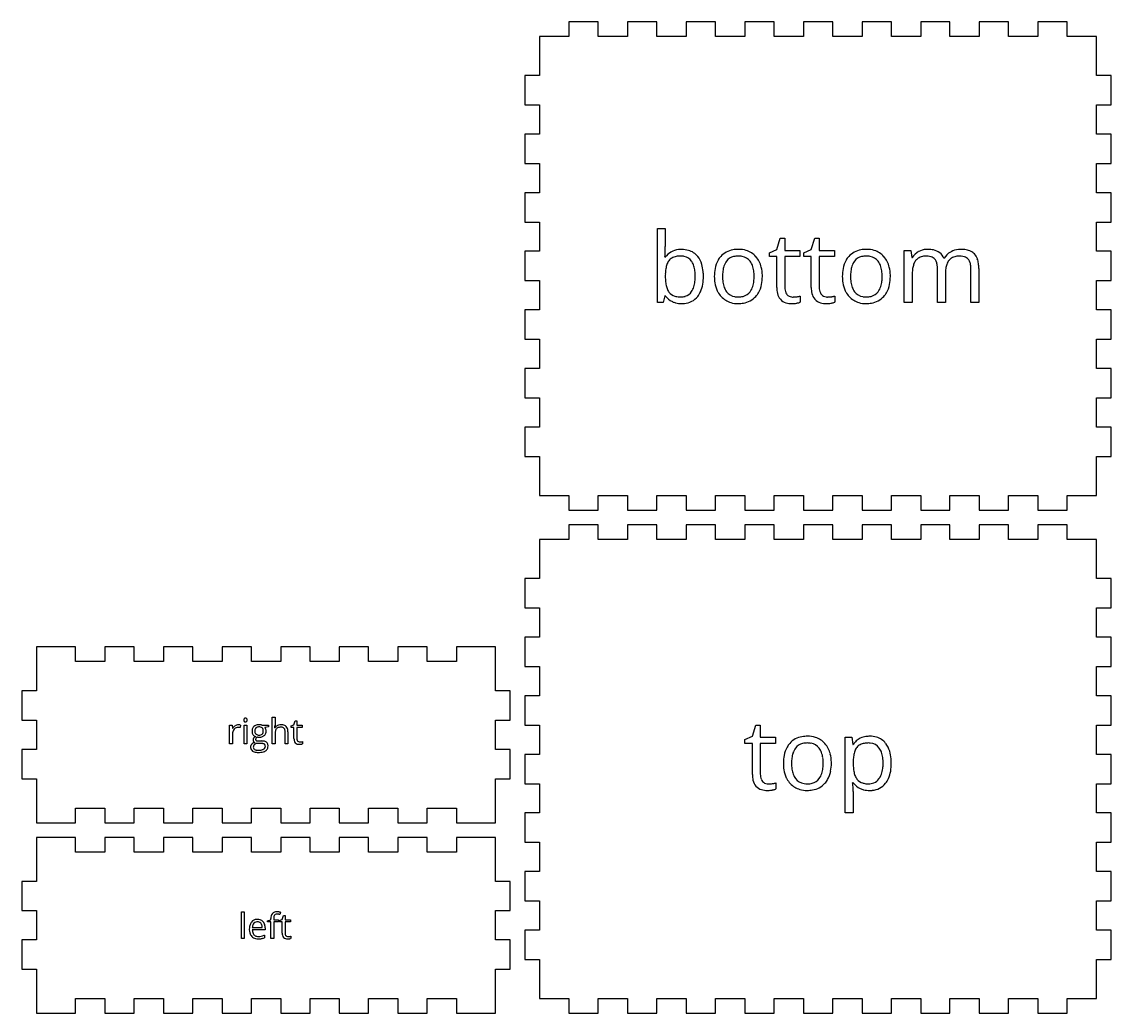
# Model space of a CAD drawing. Header units: millimetres. Extents: x 0 to 346, y 3 to 206.
# Drawn here: x 123 to 346, y 3 to 206 of the extents above; entities that cross this region are included whole.
import ezdxf

# ---------------------------------------------------------------- set-up
doc = ezdxf.new("R2010")
doc.units = ezdxf.units.MM

msp = doc.modelspace()

# ---------------------------------------------------------------- linework, layer by layer
at = {"layer": 'bottom_labelLayer'}
for p, q in [((253.1, 148.5), (253.1, 163.7)), ((253.1, 163.7), (254.72, 163.7)), ((254.72, 163.7), (254.72, 160)), ((277.55, 159.4), (278.24, 161.68)), ((278.24, 161.68), (279.17, 161.68)), ((279.17, 161.68), (279.17, 159.2)), ((284.61, 159.4), (285.3, 161.68)), ((285.3, 161.68), (286.23, 161.68)), ((286.23, 161.68), (286.23, 159.2)), ((276.02, 158.72), (277.55, 159.4)), ((276.02, 157.94), (276.02, 158.72)), ((279.17, 159.2), (282.28, 159.2)), ((282.28, 159.2), (282.28, 157.94)), ((283.08, 158.72), (284.61, 159.4)), ((283.08, 157.94), (283.08, 158.72)), ((286.23, 159.2), (289.34, 159.2)), ((289.34, 159.2), (289.34, 157.94)), ((303.64, 148.5), (303.64, 159.2)), ((303.64, 159.2), (304.96, 159.2)), ((304.96, 159.2), (305.22, 157.74)), ((254.64, 157.78), (254.72, 157.78)), ((277.55, 157.94), (276.02, 157.94)), ((277.55, 151.58), (277.55, 157.94)), ((282.28, 157.94), (279.17, 157.94)), ((279.17, 157.94), (279.17, 151.64)), ((284.61, 157.94), (283.08, 157.94)), ((284.61, 151.58), (284.61, 157.94)), ((289.34, 157.94), (286.23, 157.94)), ((286.23, 157.94), (286.23, 151.64)), ((305.22, 157.74), (305.3, 157.74)), ((311.74, 157.58), (311.82, 157.58)), ((305.26, 154.12), (305.26, 148.5)), ((310.45, 148.5), (310.45, 155.46)), ((312.07, 154.48), (312.07, 148.5)), ((317.28, 148.5), (317.28, 155.46)), ((318.9, 155.48), (318.9, 148.5)), ((254.6, 149.88), (254.26, 148.5)), ((254.72, 149.88), (254.6, 149.88)), ((282.36, 149.84), (282.36, 148.6)), ((289.42, 149.84), (289.42, 148.6)), ((254.26, 148.5), (253.1, 148.5)), ((305.26, 148.5), (303.64, 148.5)), ((312.07, 148.5), (310.45, 148.5)), ((318.9, 148.5), (317.28, 148.5))]:
    msp.add_line(p, q, dxfattribs=at)
for centre, radius, start, end in [((230.33, 159.66), 24.39, 355.7239, 358.1259), ((220.92, 159.98), 33.8, 358.1123, 0.0484), ((257.74, 155.67), 3.69, 95.1835, 145.1109), ((258.07, 153.84), 5.54, 89.8744, 96.8145), ((258.13, 154.42), 4.95, 74.2393, 90.5624), ((258.46, 155.63), 3.71, 38.5631, 74.067), ((269.25, 155.07), 4.29, 99.1759, 137.9833), ((269.67, 153.1), 6.3, 89.7326, 100.076), ((269.76, 153.95), 5.45, 73.5223, 90.5692), ((270.07, 155.11), 4.24, 41.1446, 73.2134), ((295.46, 155.07), 4.29, 99.1759, 137.9833), ((295.87, 153.1), 6.3, 89.7326, 100.076), ((295.96, 153.95), 5.45, 73.5223, 90.5692), ((296.28, 155.11), 4.24, 41.1446, 73.2134), ((308.04, 156.12), 3.19, 117.121, 149.5424), ((308.37, 155.55), 3.85, 93.8343, 117.5072), ((308.46, 154.75), 4.65, 89.9662, 94.2831), ((308.51, 154.09), 5.31, 77.5572, 90.5513), ((309, 156.21), 3.13, 52.7027, 78.0054), ((309.18, 156.54), 2.77, 22.2098, 51.4971), ((314.76, 155.9), 3.38, 119.4042, 150.1829), ((315.13, 155.33), 4.07, 118.2585, 120.063), ((315.13, 155.29), 4.1, 95.8635, 117.9693), ((315.27, 154.28), 5.12, 89.9197, 96.2618), ((315.31, 153.76), 5.64, 79.9361, 90.3804), ((315.69, 155.8), 3.57, 62.9723, 80.1665), ((316.08, 156.6), 2.67, 44.229, 62.6229), ((315.97, 156.55), 2.79, 19.5612, 43.3161), ((234.49, 159.37), 20.22, 355.4715, 355.653), ((259.84, 154.64), 5.07, 160.8926, 171.2334), ((257.68, 155.41), 2.78, 143.3382, 161.256), ((257.16, 155.75), 2.16, 120.1403, 142.4249), ((257.47, 155.17), 2.82, 100.4469, 119.6701), ((257.81, 153.47), 4.56, 89.5731, 100.7324), ((257.87, 154.27), 3.75, 78.6781, 90.375), ((258.19, 155.62), 2.36, 35.5408, 79.8011), ((257.92, 155.43), 2.69, 32.7035, 35.5241), ((257.2, 155.02), 3.52, 15.7779, 32.0151), ((257.61, 154.97), 4.78, 16.4709, 38.4075), ((255.18, 154.21), 7.32, 5.1338, 16.7973), ((270.32, 154.48), 5.5, 150.7112, 169.4695), ((269.41, 154.95), 4.48, 138.176, 150.2287), ((269.92, 154.96), 3.35, 142.9026, 162.375), ((269.29, 155.4), 2.58, 103.4685, 142.3119), ((269.62, 154.16), 3.86, 89.4806, 103.8805), ((269.67, 153.93), 4.09, 79.3454, 90.3175), ((269.99, 155.32), 2.67, 37.9578, 80.4006), ((269.44, 154.93), 3.34, 20.0257, 37.4351), ((269.46, 154.59), 5.05, 13.5014, 41.0703), ((296.52, 154.48), 5.5, 150.7112, 169.4695), ((295.61, 154.95), 4.48, 138.176, 150.2287), ((296.12, 154.96), 3.35, 142.9026, 162.375), ((295.49, 155.4), 2.58, 103.4685, 142.3119), ((295.82, 154.16), 3.86, 89.4806, 103.8805), ((295.88, 153.93), 4.09, 79.3454, 90.3175), ((296.19, 155.32), 2.67, 37.9578, 80.4006), ((295.64, 154.93), 3.34, 20.0257, 37.4351), ((295.67, 154.59), 5.05, 13.5014, 41.0703), ((310.12, 154.77), 4.82, 161.0235, 171.4469), ((308.14, 155.48), 2.72, 143.077, 161.3914), ((307.65, 155.81), 2.12, 123.702, 142.3022), ((307.86, 155.44), 2.55, 101.1546, 123.0656), ((308.17, 154), 4.03, 89.5573, 101.4832), ((308.2, 154.23), 3.8, 85.5238, 90.0794), ((308.31, 155.33), 2.69, 72.3601, 85.9562), ((308.62, 156.27), 1.7, 41.0611, 72.8993), ((308.41, 156.12), 1.96, 20.7071, 40.0217), ((307.43, 155.75), 3, 7.9865, 20.795), ((305.67, 155.49), 4.78, 359.6948, 8.1472), ((316.5, 154.89), 4.4, 160.8732, 172.5272), ((314.88, 155.47), 2.68, 140.9765, 161.1699), ((314.45, 155.78), 2.15, 122.3597, 140.2884), ((314.69, 155.35), 2.63, 101.0032, 121.7841), ((315, 153.85), 4.17, 89.5621, 101.2962), ((315.04, 154.26), 3.76, 85.8144, 90.0685), ((315.14, 155.33), 2.69, 72.6395, 86.2568), ((315.45, 156.26), 1.71, 41.0408, 73.1793), ((315.23, 156.12), 1.96, 20.7071, 40.0217), ((314.26, 155.75), 3, 7.9865, 20.795), ((312.5, 155.49), 4.78, 359.6948, 8.1472), ((314.27, 155.91), 4.6, 7.5042, 19.9645), ((311.46, 155.52), 7.44, 359.7107, 7.6907), ((267.21, 153.87), 12.49, 177.6177, 180.0426), ((263.45, 154.06), 8.73, 171.0668, 177.8457), ((254.87, 154.33), 5.95, 6.1649, 16.0397), ((251.56, 153.85), 9.29, 353.4935, 0.2206), ((251.27, 153.92), 9.58, 359.7681, 6.3095), ((252.12, 153.88), 10.41, 359.8779, 5.4094), ((273.18, 153.92), 8.42, 169.2443, 180.3881), ((275.01, 153.9), 8.57, 173.0086, 180.2464), ((271.91, 154.29), 5.44, 162.0653, 173.1675), ((267.79, 154.33), 5.1, 7.744, 20.069), ((264.83, 153.9), 8.09, 359.7076, 7.8973), ((267.11, 153.97), 7.48, 1.1277, 13.88), ((265.08, 153.86), 9.51, 359.9919, 1.5419), ((299.38, 153.92), 8.42, 169.2443, 180.3881), ((301.21, 153.9), 8.57, 173.0086, 180.2464), ((298.11, 154.29), 5.44, 162.0653, 173.1675), ((293.99, 154.33), 5.1, 7.744, 20.069), ((291.03, 153.9), 8.09, 359.7076, 7.8973), ((293.31, 153.97), 7.48, 1.1277, 13.88), ((291.28, 153.86), 9.51, 359.9919, 1.5419), ((313.41, 154.26), 8.15, 171.3042, 178.3501), ((316.54, 154.12), 11.29, 178.0976, 180.0253), ((319.2, 154.52), 7.13, 172.3777, 180.1829), ((320.94, 154.48), 8.87, 179.8932, 180.0008), ((265.44, 153.82), 10.72, 179.7763, 185.7075), ((261.21, 153.38), 6.47, 185.5925, 194.2051), ((258.51, 152.68), 3.67, 193.943, 208.0218), ((257, 152.79), 3.72, 326.7105, 343.6662), ((254.83, 153.46), 5.99, 343.4171, 353.6369), ((256.33, 153.24), 6.14, 335.8306, 350.8255), ((253.02, 153.81), 9.5, 350.6563, 0.338), ((272.87, 153.83), 8.11, 179.7745, 189.0933), ((270.79, 153.48), 6, 188.9103, 205.3171), ((274.65, 153.82), 8.21, 179.706, 187.9161), ((271.64, 153.39), 5.17, 187.7639, 200.0977), ((269.31, 152.83), 3.48, 323.0089, 342.6391), ((267.32, 153.48), 5.58, 342.3616, 353.7537), ((264.37, 153.83), 8.54, 353.5363, 0.2014), ((269.04, 153.24), 5.5, 330.2507, 349.4116), ((266.22, 153.81), 8.37, 349.1762, 0.3863), ((282.44, 151.62), 3.26, 179.6417, 189.7506), ((289.5, 151.62), 3.26, 179.6417, 189.7506), ((299.07, 153.83), 8.11, 179.7745, 189.0933), ((296.99, 153.48), 6, 188.9103, 205.3171), ((300.85, 153.82), 8.21, 179.706, 187.9161), ((297.84, 153.39), 5.17, 187.7639, 200.0977), ((295.51, 152.83), 3.48, 323.0089, 342.6391), ((293.52, 153.48), 5.58, 342.3616, 353.7537), ((290.58, 153.83), 8.54, 353.5363, 0.2014), ((295.24, 153.24), 5.5, 330.2507, 349.4116), ((292.42, 153.81), 8.37, 349.1762, 0.3863), ((257.64, 151.97), 3.59, 215.585, 245.8362), ((257.41, 152.12), 2.44, 208.5536, 217.5605), ((257.32, 152.09), 2.35, 218.169, 253.8047), ((257.76, 153.43), 3.77, 253.1382, 266.8483), ((257.88, 154.87), 5.21, 266.3776, 270.0511), ((257.92, 152.89), 3.23, 269.3869, 285.8631), ((258.35, 152.16), 3.84, 274.064, 321.4081), ((258.16, 152.03), 2.33, 286.0163, 326.8497), ((257.79, 152.61), 4.56, 321.3161, 335.5436), ((270.17, 153.22), 5.33, 205.656, 208.4461), ((269.37, 152.73), 4.39, 207.7947, 238.6758), ((269.98, 152.78), 3.4, 200.0846, 216.9132), ((269.37, 152.35), 2.66, 217.301, 261.7099), ((269.65, 153.69), 4.03, 260.5033, 270.2477), ((269.71, 153.43), 3.77, 269.4482, 284.7256), ((270.01, 152.32), 2.62, 284.5662, 322.6334), ((270.06, 152.67), 4.32, 278.8959, 317.9979), ((269.91, 152.79), 4.52, 318.144, 329.7566), ((282.65, 151.52), 5.1, 179.3551, 192.8478), ((280.09, 150.83), 2.45, 190.3818, 253.8772), ((281.29, 151.42), 2.09, 189.548, 205.7873), ((280.81, 151.2), 1.57, 206.1294, 221.4084), ((280.76, 151.16), 1.51, 221.5949, 262.3505), ((280.89, 151.81), 2.17, 261.3266, 270.1913), ((280.9, 154.97), 5.32, 269.8803, 278.3028), ((280.95, 154.56), 4.91, 278.4159, 279.0077), ((280.36, 158.37), 8.77, 278.959, 280.5104), ((280.93, 155.31), 5.66, 280.4848, 282.6268), ((281.43, 153.1), 3.39, 282.5876, 285.5795), ((281.68, 152.17), 2.43, 285.7232, 286.2567), ((289.71, 151.52), 5.1, 179.3551, 192.8478), ((287.15, 150.83), 2.45, 190.3818, 253.8772), ((288.35, 151.42), 2.09, 189.548, 205.7873), ((287.87, 151.2), 1.57, 206.1294, 221.4084), ((287.82, 151.16), 1.51, 221.5949, 262.3505), ((287.95, 151.81), 2.17, 261.3266, 270.1913), ((287.96, 154.97), 5.32, 269.8803, 278.3028), ((288.01, 154.56), 4.91, 278.4159, 279.0077), ((287.42, 158.37), 8.77, 278.959, 280.5104), ((287.99, 155.31), 5.66, 280.4848, 282.6268), ((288.49, 153.1), 3.39, 282.5876, 285.5795), ((288.74, 152.17), 2.43, 285.7232, 286.2567), ((296.37, 153.22), 5.33, 205.656, 208.4461), ((295.57, 152.73), 4.39, 207.7947, 238.6758), ((296.18, 152.78), 3.4, 200.0846, 216.9132), ((295.57, 152.35), 2.66, 217.301, 261.7099), ((295.86, 153.69), 4.03, 260.5033, 270.2477), ((295.91, 153.43), 3.77, 269.4482, 284.7256), ((296.21, 152.32), 2.62, 284.5662, 322.6334), ((296.26, 152.67), 4.32, 278.8959, 317.9979), ((296.11, 152.79), 4.52, 318.144, 329.7566), ((257.91, 152.6), 4.28, 245.9802, 255.5456), ((258.05, 153.22), 4.92, 255.7755, 270.3185), ((258.09, 153.8), 5.5, 269.9226, 275.5482), ((269.42, 152.84), 4.51, 238.8115, 253.2428), ((269.59, 153.51), 5.21, 253.5437, 270.4182), ((269.66, 154.6), 6.29, 269.7503, 279.8033), ((280.59, 152.54), 4.23, 253.7848, 270.8853), ((280.66, 152.46), 4.16, 270.0034, 270.7606), ((280.63, 153.36), 5.05, 270.8932, 275.5484), ((280.45, 155.32), 7.03, 275.526, 279.294), ((280.61, 154.37), 6.06, 279.1862, 280.1143), ((280.88, 152.9), 4.56, 280.007, 283.3735), ((281.29, 151.2), 2.82, 283.307, 288.1198), ((281.68, 150.04), 1.59, 287.9888, 295.3048), ((287.65, 152.54), 4.23, 253.7848, 270.8853), ((287.72, 152.46), 4.16, 270.0034, 270.7606), ((287.69, 153.36), 5.05, 270.8932, 275.5484), ((287.51, 155.32), 7.03, 275.526, 279.294), ((287.67, 154.37), 6.06, 279.1862, 280.1143), ((287.95, 152.9), 4.56, 280.007, 283.3735), ((288.35, 151.2), 2.82, 283.307, 288.1198), ((288.74, 150.04), 1.59, 287.9888, 295.3048), ((295.62, 152.84), 4.51, 238.8115, 253.2428), ((295.8, 153.51), 5.21, 253.5437, 270.4182), ((295.86, 154.6), 6.29, 269.7503, 279.8033)]:
    msp.add_arc(centre, radius, start, end, dxfattribs=at)
at = {"layer": 'bottom_outsideCutPath'}
for p, q in [((241, 206), (235, 206)), ((235, 206), (235, 203)), ((241, 203), (241, 206)), ((253, 206), (247, 206)), ((247, 206), (247, 203)), ((253, 203), (253, 206)), ((265, 206), (259, 206)), ((259, 206), (259, 203)), ((265, 203), (265, 206)), ((277, 206), (271, 206)), ((271, 206), (271, 203)), ((277, 203), (277, 206)), ((289, 206), (283, 206)), ((283, 206), (283, 203)), ((289, 203), (289, 206)), ((301, 206), (295, 206)), ((295, 206), (295, 203)), ((301, 203), (301, 206)), ((313, 206), (307, 206)), ((307, 206), (307, 203)), ((313, 203), (313, 206)), ((325, 206), (319, 206)), ((319, 206), (319, 203)), ((325, 203), (325, 206)), ((337, 206), (331, 206)), ((331, 206), (331, 203)), ((337, 203), (337, 206)), ((229, 203), (229, 195)), ((235, 203), (229, 203)), ((229, 203), (229, 203)), ((247, 203), (241, 203)), ((259, 203), (253, 203)), ((271, 203), (265, 203)), ((283, 203), (277, 203)), ((295, 203), (289, 203)), ((307, 203), (301, 203)), ((319, 203), (313, 203)), ((331, 203), (325, 203)), ((343, 203), (337, 203)), ((343, 201), (343, 203)), ((343, 195), (343, 201)), ((229, 195), (226, 195)), ((226, 195), (226, 189)), ((346, 195), (343, 195)), ((346, 189), (346, 195)), ((226, 189), (229, 189)), ((229, 189), (229, 183)), ((343, 183), (343, 189)), ((343, 189), (346, 189)), ((229, 183), (226, 183)), ((226, 183), (226, 177)), ((346, 183), (343, 183)), ((346, 177), (346, 183)), ((226, 177), (229, 177)), ((229, 177), (229, 171)), ((343, 171), (343, 177)), ((343, 177), (346, 177)), ((229, 171), (226, 171)), ((226, 171), (226, 165)), ((346, 171), (343, 171)), ((346, 165), (346, 171)), ((226, 165), (229, 165)), ((229, 165), (229, 159)), ((343, 159), (343, 165)), ((343, 165), (346, 165)), ((229, 159), (226, 159)), ((226, 159), (226, 153)), ((346, 159), (343, 159)), ((346, 153), (346, 159)), ((226, 153), (229, 153)), ((229, 153), (229, 147)), ((343, 147), (343, 153)), ((343, 153), (346, 153)), ((229, 147), (226, 147)), ((226, 147), (226, 141)), ((346, 147), (343, 147)), ((346, 141), (346, 147)), ((226, 141), (229, 141)), ((229, 141), (229, 135)), ((343, 135), (343, 141)), ((343, 141), (346, 141)), ((229, 135), (226, 135)), ((226, 135), (226, 129)), ((346, 135), (343, 135)), ((346, 129), (346, 135)), ((226, 129), (229, 129)), ((229, 129), (229, 123)), ((343, 123), (343, 129)), ((343, 129), (346, 129)), ((229, 123), (226, 123)), ((226, 123), (226, 117)), ((346, 123), (343, 123)), ((346, 117), (346, 123)), ((226, 117), (229, 117)), ((229, 117), (229, 111)), ((343, 109), (343, 117)), ((343, 117), (346, 117)), ((229, 111), (229, 109)), ((229, 109), (235, 109)), ((235, 109), (235, 106)), ((241, 106), (241, 109)), ((241, 109), (247, 109)), ((247, 109), (247, 106)), ((253, 106), (253, 109)), ((253, 109), (259, 109)), ((259, 109), (259, 106)), ((265, 106), (265, 109)), ((265, 109), (271, 109)), ((271, 109), (271, 106)), ((277, 106), (277, 109)), ((277, 109), (283, 109)), ((283, 109), (283, 106)), ((289, 106), (289, 109)), ((289, 109), (295, 109)), ((295, 109), (295, 106)), ((301, 106), (301, 109)), ((301, 109), (307, 109)), ((307, 109), (307, 106)), ((313, 106), (313, 109)), ((313, 109), (319, 109)), ((319, 109), (319, 106)), ((325, 106), (325, 109)), ((325, 109), (331, 109)), ((331, 109), (331, 106)), ((337, 106), (337, 109)), ((337, 109), (343, 109)), ((343, 109), (343, 109)), ((235, 106), (241, 106)), ((247, 106), (253, 106)), ((259, 106), (265, 106)), ((271, 106), (277, 106)), ((283, 106), (289, 106)), ((295, 106), (301, 106)), ((307, 106), (313, 106)), ((319, 106), (325, 106)), ((331, 106), (337, 106))]:
    msp.add_line(p, q, dxfattribs=at)
at = {"layer": 'left_labelLayer'}
for p, q in [((167.96, 18.28), (167.96, 23.75)), ((167.96, 23.75), (168.55, 23.75)), ((168.55, 23.75), (168.55, 18.28)), ((174, 22.15), (174, 22.37)), ((174.58, 22.38), (174.58, 22.13)), ((175.95, 23.67), (175.8, 23.2)), ((176.31, 22.2), (176.55, 23.03)), ((176.55, 23.03), (176.89, 23.03)), ((176.89, 23.03), (176.89, 22.13)), ((172.83, 20.1), (170.18, 20.1)), ((170.19, 20.58), (172.2, 20.58)), ((172.83, 20.47), (172.83, 20.1)), ((173.31, 21.94), (174, 22.15)), ((173.31, 21.68), (173.31, 21.94)), ((174, 21.68), (173.31, 21.68)), ((174, 18.28), (174, 21.68)), ((174.58, 22.13), (175.56, 22.13)), ((175.56, 21.68), (174.58, 21.68)), ((174.58, 21.68), (174.58, 18.28)), ((175.56, 22.13), (175.56, 21.68)), ((175.75, 21.96), (176.31, 22.2)), ((175.75, 21.68), (175.75, 21.96)), ((176.31, 21.68), (175.75, 21.68)), ((176.31, 19.39), (176.31, 21.68)), ((176.89, 22.13), (178.01, 22.13)), ((178.01, 21.68), (176.89, 21.68)), ((176.89, 21.68), (176.89, 19.41)), ((178.01, 22.13), (178.01, 21.68)), ((168.55, 18.28), (167.96, 18.28)), ((172.66, 18.98), (172.66, 18.46)), ((174.58, 18.28), (174, 18.28)), ((178.04, 18.76), (178.04, 18.32))]:
    msp.add_line(p, q, dxfattribs=at)
for centre, radius, start, end in [((176.36, 22.4), 2.37, 167.5776, 180.6587), ((175.25, 22.66), 1.22, 141.7434, 168.2322), ((175.07, 22.75), 1.02, 98.2552, 139.6203), ((176.58, 22.42), 2, 171.6528, 178.4384), ((177.34, 22.38), 2.76, 178.1972, 180.0233), ((175.78, 22.54), 1.19, 161.8438, 171.7846), ((175.29, 22.7), 0.675, 145.0689, 162.1801), ((175.15, 22.79), 0.505, 102.7677, 144.338), ((175.23, 22.02), 1.77, 89.6697, 99.9314), ((175.22, 22.52), 0.787, 89.4859, 103.4197), ((175.22, 22.05), 1.26, 83.0762, 89.7927), ((175.23, 21.91), 1.88, 81.5641, 89.7018), ((175.15, 21.44), 1.88, 76.5184, 83.0217), ((175.1, 20.99), 2.81, 75.974, 81.6564), ((174.93, 20.5), 2.83, 71.9613, 76.5919), ((174.87, 20.05), 3.78, 73.2963, 76.0947), ((172.63, 20.2), 3.06, 168.9539, 180.3843), ((172.9, 20.18), 3.33, 179.9887, 181.7991), ((172.15, 20.13), 2.58, 181.3574, 194.492), ((171.63, 20.4), 2.04, 149.4071, 169.1854), ((171.36, 20.55), 1.73, 140.1055, 148.9068), ((171.18, 20.71), 1.5, 92.4763, 140.5386), ((172.52, 20.15), 2.34, 181.1447, 190.8007), ((172.38, 20.38), 2.2, 172.1544, 174.7617), ((171.88, 20.46), 1.7, 160.3353, 172.5315), ((171.37, 20.64), 1.15, 138.0995, 160.5866), ((171.17, 20.82), 0.889, 106.4657, 137.9177), ((171.24, 20.57), 1.15, 89.4422, 106.209), ((171.26, 20.14), 2.06, 89.9637, 93.9177), ((171.26, 20.52), 1.2, 79.6469, 90.291), ((171.28, 20.43), 1.78, 74.2126, 90.545), ((171.35, 20.91), 0.8, 40.0823, 80.6243), ((171.39, 20.84), 1.35, 41.2065, 74.0233), ((171.26, 20.85), 0.903, 23.4822, 39.7072), ((170.93, 20.7), 1.27, 8.7343, 23.2771), ((170.22, 20.59), 1.99, 359.6746, 8.9224), ((171.18, 20.65), 1.63, 11.5994, 41.1496), ((170.45, 20.49), 2.38, 359.6148, 12.0336), ((171.32, 19.9), 1.72, 194.0877, 223.0538), ((171.23, 19.84), 1.61, 223.5466, 256.1957), ((171.69, 19.99), 1.5, 190.6006, 206.0275), ((171.33, 19.81), 1.1, 206.2951, 222.5558), ((171.29, 19.8), 1.06, 223.0645, 258.1401), ((171.39, 20.48), 2.27, 256.0088, 270.4848), ((171.42, 20.33), 1.61, 257.5311, 270.432), ((171.42, 22.97), 4.75, 269.967, 271.9931), ((171.42, 21.8), 3.08, 270.1984, 292.209), ((171.46, 21.82), 3.61, 271.9119, 275.9727), ((171.58, 20.67), 2.45, 275.9055, 281.6603), ((171.52, 20.89), 2.68, 281.9936, 287.8851), ((171.27, 21.67), 3.5, 287.9023, 293.4862), ((171.28, 22.23), 3.53, 291.8255, 293.1615), ((178.14, 19.37), 1.83, 179.3551, 192.8477), ((177.22, 19.12), 0.882, 190.3818, 253.8773), ((178.07, 19.41), 1.18, 179.6416, 189.7506), ((177.65, 19.33), 0.754, 189.5479, 205.7874), ((177.48, 19.25), 0.566, 206.1295, 221.4084), ((177.4, 19.73), 1.52, 253.7848, 270.8853), ((177.46, 19.24), 0.542, 221.5949, 262.3505), ((177.51, 19.47), 0.78, 261.3267, 270.1913), ((177.42, 19.71), 1.5, 270.0037, 270.7601), ((177.42, 20.03), 1.82, 270.8934, 275.5483), ((177.51, 20.61), 1.92, 269.8803, 278.3028), ((177.35, 20.74), 2.53, 275.526, 279.2939), ((177.41, 20.39), 2.18, 279.1861, 280.1145), ((177.53, 20.45), 1.76, 278.4146, 279.0093), ((177.51, 19.86), 1.64, 280.0071, 283.3736), ((177.32, 21.83), 3.16, 278.959, 280.5103), ((177.52, 20.73), 2.04, 280.4849, 282.6268), ((177.65, 19.25), 1.02, 283.307, 288.1197), ((177.7, 19.94), 1.22, 282.5876, 285.5796), ((177.79, 18.83), 0.574, 287.989, 295.3048), ((177.79, 19.6), 0.876, 285.7238, 286.2563)]:
    msp.add_arc(centre, radius, start, end, dxfattribs=at)
at = {"layer": 'left_outsideCutPath'}
for p, q in [((126, 39), (126, 30)), ((128, 39), (126, 39)), ((134, 39), (128, 39)), ((134, 36), (134, 39)), ((146, 39), (140, 39)), ((140, 39), (140, 36)), ((146, 36), (146, 39)), ((158, 39), (152, 39)), ((152, 39), (152, 36)), ((158, 36), (158, 39)), ((170, 39), (164, 39)), ((164, 39), (164, 36)), ((170, 36), (170, 39)), ((182, 39), (176, 39)), ((176, 39), (176, 36)), ((182, 36), (182, 39)), ((194, 39), (188, 39)), ((188, 39), (188, 36)), ((194, 36), (194, 39)), ((206, 39), (200, 39)), ((200, 39), (200, 36)), ((206, 36), (206, 39)), ((220, 39), (212, 39)), ((212, 39), (212, 36)), ((220, 36), (220, 39)), ((140, 36), (134, 36)), ((152, 36), (146, 36)), ((164, 36), (158, 36)), ((176, 36), (170, 36)), ((188, 36), (182, 36)), ((200, 36), (194, 36)), ((212, 36), (206, 36)), ((220, 30), (220, 36)), ((126, 30), (123, 30)), ((123, 30), (123, 24)), ((223, 30), (220, 30)), ((223, 24), (223, 30)), ((123, 24), (126, 24)), ((126, 24), (126, 18)), ((220, 18), (220, 24)), ((220, 24), (223, 24)), ((126, 18), (123, 18)), ((123, 18), (123, 12)), ((223, 18), (220, 18)), ((223, 12), (223, 18)), ((123, 12), (126, 12)), ((126, 12), (126, 6)), ((220, 3), (220, 12)), ((220, 12), (223, 12)), ((126, 6), (126, 3)), ((134, 3), (134, 6)), ((134, 6), (140, 6)), ((140, 6), (140, 3)), ((146, 3), (146, 6)), ((146, 6), (152, 6)), ((152, 6), (152, 3)), ((158, 3), (158, 6)), ((158, 6), (164, 6)), ((164, 6), (164, 3)), ((170, 3), (170, 6)), ((170, 6), (176, 6)), ((176, 6), (176, 3)), ((182, 3), (182, 6)), ((182, 6), (188, 6)), ((188, 6), (188, 3)), ((194, 3), (194, 6)), ((194, 6), (200, 6)), ((200, 6), (200, 3)), ((206, 3), (206, 6)), ((206, 6), (212, 6)), ((212, 6), (212, 3)), ((126, 3), (134, 3)), ((140, 3), (146, 3)), ((152, 3), (158, 3)), ((164, 3), (170, 3)), ((176, 3), (182, 3)), ((188, 3), (194, 3)), ((200, 3), (206, 3)), ((212, 3), (218, 3)), ((218, 3), (220, 3))]:
    msp.add_line(p, q, dxfattribs=at)
at = {"layer": 'right_labelLayer'}
for p, q in [((174.26, 58.13), (174.26, 63.6)), ((174.26, 63.6), (174.84, 63.6)), ((174.84, 63.6), (174.84, 61.94)), ((178.72, 62.05), (178.96, 62.88)), ((178.96, 62.88), (179.3, 62.88)), ((179.3, 62.88), (179.3, 61.98)), ((165.55, 58.13), (165.55, 61.98)), ((165.55, 61.98), (166.03, 61.98)), ((166.03, 61.98), (166.1, 61.27)), ((166.1, 61.27), (166.13, 61.27)), ((167.77, 62.01), (167.69, 61.47)), ((168.49, 58.13), (168.49, 61.98)), ((168.49, 61.98), (169.07, 61.98)), ((169.07, 61.98), (169.07, 58.13)), ((172.13, 61.98), (173.47, 61.98)), ((173.47, 61.61), (172.75, 61.53)), ((173.47, 61.98), (173.47, 61.61)), ((174.81, 61.45), (174.85, 61.45)), ((176.89, 58.13), (176.89, 60.62)), ((177.48, 60.64), (177.48, 58.13)), ((178.17, 61.81), (178.72, 62.05)), ((178.17, 61.53), (178.17, 61.81)), ((178.72, 61.53), (178.17, 61.53)), ((178.72, 59.24), (178.72, 61.53)), ((179.3, 61.98), (180.42, 61.98)), ((180.42, 61.53), (179.3, 61.53)), ((179.3, 61.53), (179.3, 59.26)), ((180.42, 61.98), (180.42, 61.53)), ((166.14, 58.13), (165.55, 58.13)), ((166.14, 60.2), (166.14, 58.13)), ((169.07, 58.13), (168.49, 58.13)), ((171.93, 58.22), (171.23, 58.22)), ((171.44, 58.74), (172.12, 58.74)), ((174.84, 58.13), (174.26, 58.13)), ((174.84, 60.14), (174.84, 58.13)), ((177.48, 58.13), (176.89, 58.13)), ((180.45, 58.61), (180.45, 58.16))]:
    msp.add_line(p, q, dxfattribs=at)
for centre, radius, start, end in [((169.09, 63.03), 0.647, 170.8453, 180.3546), ((169.13, 63.03), 0.689, 179.8804, 185.3687), ((168.85, 63.07), 0.401, 155.968, 171.0516), ((168.92, 63), 0.475, 184.9926, 198.204), ((168.75, 62.95), 0.301, 197.7934, 224.8941), ((168.73, 63.12), 0.273, 133.788, 155.9171), ((168.77, 63.08), 0.337, 92.6446, 133.471), ((168.77, 62.97), 0.327, 225.1302, 249.9), ((168.78, 63.01), 0.371, 250.4999, 270.5979), ((168.79, 62.97), 0.445, 89.9689, 93.7647), ((168.79, 63.07), 0.344, 46.3708, 90.888), ((168.79, 62.98), 0.34, 269.1789, 314.2808), ((168.83, 63.11), 0.295, 17.7253, 46.4472), ((168.83, 62.94), 0.285, 313.6154, 332.2678), ((168.75, 62.98), 0.38, 332.6321, 350.0707), ((168.67, 63.05), 0.463, 4.9428, 18.1902), ((168.53, 63.02), 0.604, 349.8345, 0.3891), ((168.46, 63.03), 0.668, 359.8846, 5.3181), ((167.85, 60.3), 1.97, 139.4139, 150.6033), ((167.91, 60.2), 1.77, 173.6908, 180.0883), ((167.47, 60.27), 1.33, 138.9576, 174.5422), ((167.49, 60.6), 1.51, 124.2321, 139.4161), ((167.51, 60.23), 1.38, 135.6209, 138.8377), ((167.26, 60.51), 1.01, 89.6335, 137.0881), ((167.3, 60.89), 1.16, 89.6797, 124.4405), ((167.27, 60.15), 1.37, 87.3434, 89.9662), ((167.32, 59.37), 2.68, 84.9924, 90.1281), ((167.24, 59.73), 1.79, 81.5884, 87.1916), ((167.13, 58.96), 2.57, 77.4453, 81.636), ((167.38, 60.09), 1.96, 78.4892, 85.0266), ((171.82, 60.75), 1.69, 166.8196, 180.484), ((171.61, 60.73), 1.47, 179.9761, 183.6207), ((171.34, 60.7), 1.21, 183.0161, 212.3123), ((171.26, 60.89), 1.11, 132.3288, 167.3341), ((171.33, 60.78), 1.24, 106.2189, 131.5378), ((171.8, 60.79), 1.09, 162.5912, 175.7343), ((172.24, 60.75), 1.54, 175.3393, 180.0865), ((171.85, 60.74), 1.14, 179.5618, 191.6528), ((171.45, 60.65), 0.734, 191.3555, 213.366), ((171.43, 60.92), 0.7, 135.584, 163.0016), ((171.36, 60.6), 0.624, 213.9573, 227.7971), ((171.41, 60.93), 0.672, 122.521, 134.9967), ((171.52, 60.17), 1.88, 93.6329, 106.5409), ((171.47, 60.82), 0.798, 101.062, 121.9739), ((171.56, 60.4), 1.22, 89.5859, 101.3334), ((171.59, 59.48), 2.58, 89.9381, 94.0267), ((171.58, 60.36), 1.27, 76.1095, 90.7029), ((171.6, 59.82), 2.24, 82.5852, 90.185), ((171.66, 60.35), 1.7, 74.009, 82.5694), ((171.74, 60.94), 0.663, 13.9536, 77.6674), ((171.76, 60.6), 0.644, 282.7797, 346.4828), ((171.17, 60.78), 1.25, 359.1806, 15.0431), ((171.25, 60.74), 1.18, 345.4362, 0.7466), ((171.91, 60.68), 1.08, 310.6098, 342.0924), ((172.01, 60.94), 0.948, 29.4583, 38.3576), ((171.62, 60.72), 1.39, 23.1845, 29.5423), ((171.25, 60.56), 1.8, 21.2505, 23.3491), ((171.88, 60.81), 1.12, 6.8505, 20.9872), ((171.67, 60.75), 1.34, 342.565, 0.5957), ((171.56, 60.76), 1.44, 359.8711, 7.0432), ((172.55, 61.77), 2.28, 351.9713, 354.9618), ((171.37, 61.87), 3.46, 354.9828, 357.8944), ((169.59, 61.94), 5.25, 357.8674, 0.0684), ((177.63, 60.19), 2.79, 171.3202, 178.3407), ((178.61, 60.15), 3.77, 178.108, 180.0231), ((175.84, 60.83), 1.17, 119.8316, 147.9726), ((176.54, 60.36), 1.69, 160.1567, 171.5313), ((175.87, 60.61), 0.971, 140.6209, 160.5048), ((175.74, 60.7), 0.817, 118.4551, 139.6706), ((175.98, 60.61), 1.42, 116.6659, 120.4182), ((176, 60.54), 1.5, 96.6652, 116.3783), ((175.87, 60.45), 1.1, 100.1068, 118.0847), ((176, 59.79), 1.77, 89.592, 100.3595), ((176.06, 60.15), 1.89, 89.8928, 96.9959), ((176.01, 60.01), 1.55, 84.0199, 90.151), ((176.08, 59.68), 2.37, 80.6863, 90.3537), ((176.07, 60.51), 1.05, 71.0829, 84.3691), ((176.2, 60.87), 0.658, 43.3791, 71.5386), ((176.23, 60.55), 1.49, 65.6023, 80.8844), ((176.17, 60.86), 0.694, 22.7024, 42.342), ((175.86, 60.73), 1.03, 8.4932, 22.658), ((176.4, 60.94), 1.05, 46.7401, 65.413), ((175.24, 60.63), 1.65, 359.6714, 8.6877), ((176.41, 60.98), 1.02, 19.2204, 45.7661), ((175.83, 60.77), 1.64, 6.4734, 19.6468), ((174.95, 60.65), 2.52, 359.7945, 6.7744), ((170.72, 57.49), 0.892, 138.3916, 181.0053), ((170.82, 57.41), 1.02, 113.8122, 138.3496), ((171.39, 60.74), 1.27, 212.4713, 215.8875), ((171.01, 58.97), 0.667, 161.7226, 180.4843), ((171.01, 58.97), 0.67, 179.984, 182.9373), ((170.88, 58.95), 0.541, 182.1767, 215.3415), ((171.2, 60.59), 1.02, 215.1641, 247.4748), ((170.93, 58.99), 0.591, 144.4963, 161.3351), ((171, 57.02), 1.44, 102.287, 114.1173), ((171.02, 57.56), 0.615, 130.7945, 169.0413), ((171.03, 59.06), 0.719, 215.4652, 217.1743), ((171.13, 58.85), 0.835, 132.7261, 144.1478), ((170.94, 58.98), 0.606, 216.5861, 245.4969), ((171.44, 58.51), 1.29, 125.2214, 132.8655), ((171.06, 57.51), 0.684, 117.2305, 130.5024), ((171.76, 58.07), 1.83, 121.2352, 125.3795), ((171.14, 57.33), 0.875, 99.8103, 116.823), ((171.3, 59.05), 0.439, 147.5369, 180.2592), ((171.16, 59.05), 0.302, 179.2918, 198.3582), ((171.11, 59.03), 0.244, 199.2293, 239.569), ((171.44, 58.96), 0.613, 128.0882, 147.1401), ((171.44, 60.7), 0.754, 228.262, 254.7342), ((171.15, 59.1), 0.324, 238.2204, 239.8466), ((171.19, 59.17), 0.409, 240.7302, 254.5027), ((171.23, 56.88), 1.34, 89.6436, 100.0209), ((171.71, 58.62), 1.04, 117.3936, 128.4095), ((171.3, 59.56), 0.81, 254.1637, 262.2124), ((171.39, 60.18), 1.43, 262.0557, 267.2082), ((171.52, 61.1), 1.58, 259.4962, 263.3905), ((171.55, 61.06), 1.13, 254.4017, 267.4348), ((171.43, 60.96), 2.22, 267.0918, 270.0862), ((171.55, 61.39), 1.88, 263.4836, 270.1271), ((171.57, 61.43), 1.5, 267.0155, 270.0324), ((171.56, 62.05), 2.53, 269.9692, 272.9313), ((171.59, 61.2), 1.27, 269.2256, 284.3773), ((171.6, 61.45), 1.93, 272.5335, 285.258), ((171.94, 54.5), 3.71, 86.5054, 90.1399), ((171.78, 60.84), 1.29, 284.9316, 310.6223), ((172.13, 56.35), 2.39, 81.5744, 90.3059), ((172.04, 56.02), 2.2, 81.4172, 86.5757), ((172.19, 57.02), 1.18, 73.4101, 81.5907), ((172.26, 57.21), 1.52, 68.3671, 81.7399), ((172.38, 57.62), 0.554, 58.9973, 73.8586), ((172.47, 57.78), 0.368, 31.5096, 58.0777), ((172.43, 57.64), 1.05, 52.188, 68.2501), ((172.55, 57.81), 0.854, 8.6201, 51.8983), ((180.55, 59.22), 1.83, 179.3551, 192.8477), ((179.63, 58.97), 0.882, 190.3818, 253.8773), ((180.48, 59.25), 1.18, 179.6416, 189.7506), ((180.06, 59.18), 0.754, 189.5479, 205.7874), ((179.89, 59.1), 0.566, 206.1295, 221.4084), ((179.81, 59.58), 1.52, 253.7848, 270.8853), ((179.87, 59.09), 0.542, 221.5949, 262.3505), ((179.92, 59.32), 0.78, 261.3267, 270.1913), ((179.84, 59.56), 1.5, 270.0037, 270.7601), ((179.83, 59.88), 1.82, 270.8934, 275.5483), ((179.92, 60.46), 1.92, 269.8803, 278.3028), ((179.76, 60.59), 2.53, 275.526, 279.2939), ((179.82, 60.24), 2.18, 279.1861, 280.1145), ((179.94, 60.3), 1.76, 278.4146, 279.0093), ((179.92, 59.71), 1.64, 280.0071, 283.3736), ((179.73, 61.68), 3.16, 278.959, 280.5103), ((179.93, 60.58), 2.04, 280.4849, 282.6268), ((180.06, 59.1), 1.02, 283.307, 288.1197), ((180.11, 59.78), 1.22, 282.5876, 285.5796), ((180.2, 58.68), 0.574, 287.989, 295.3048), ((180.2, 59.45), 0.876, 285.7238, 286.2563), ((171.06, 57.48), 1.23, 179.9784, 183.0227), ((170.78, 57.45), 0.945, 182.208, 207.7461), ((170.75, 57.46), 0.93, 208.9036, 236.4231), ((171, 57.81), 1.36, 235.9668, 251.2229), ((171.33, 57.49), 0.934, 168.258, 180.382), ((170.98, 57.47), 0.586, 179.2207, 200.9356), ((170.91, 57.46), 0.515, 202.0287, 236.1458), ((171.23, 58.48), 2.07, 251.2102, 262.7064), ((171.01, 57.59), 0.685, 235.0636, 238.5043), ((171.14, 57.81), 0.935, 239.1066, 254.4863), ((171.3, 58.37), 1.52, 254.2324, 263.4938), ((171.39, 59.67), 3.27, 262.5635, 270.2699), ((171.4, 59.24), 2.39, 263.4109, 270.1457), ((171.43, 60.77), 3.92, 269.7957, 275.3991), ((171.41, 60.04), 3.2, 269.9116, 269.9977), ((171.43, 61.03), 4.63, 269.7545, 276.617), ((171.57, 59.26), 2.41, 275.2957, 283.3516), ((171.63, 59.3), 2.89, 276.494, 286.4954), ((171.81, 58.28), 1.39, 283.1371, 295.8573), ((171.99, 57.89), 0.969, 296.4049, 301.8008), ((171.96, 58.21), 1.75, 286.2542, 302.528), ((172.06, 57.79), 0.851, 301.223, 318.6238), ((172.22, 57.65), 0.638, 319.0765, 1.1407), ((172.37, 57.73), 0.478, 10.6609, 30.9361), ((172.06, 57.67), 0.79, 359.546, 10.9905), ((172.14, 57.9), 1.39, 303.1871, 304.1717), ((172.34, 57.65), 1.07, 302.9904, 339.5494), ((172.15, 57.7), 1.26, 340.5268, 0.7202), ((172.13, 57.72), 1.28, 359.7431, 9.7327)]:
    msp.add_arc(centre, radius, start, end, dxfattribs=at)
at = {"layer": 'right_outsideCutPath'}
for p, q in [((126, 78), (126, 69)), ((128, 78), (126, 78)), ((134, 78), (128, 78)), ((134, 75), (134, 78)), ((146, 78), (140, 78)), ((140, 78), (140, 75)), ((146, 75), (146, 78)), ((158, 78), (152, 78)), ((152, 78), (152, 75)), ((158, 75), (158, 78)), ((170, 78), (164, 78)), ((164, 78), (164, 75)), ((170, 75), (170, 78)), ((182, 78), (176, 78)), ((176, 78), (176, 75)), ((182, 75), (182, 78)), ((194, 78), (188, 78)), ((188, 78), (188, 75)), ((194, 75), (194, 78)), ((206, 78), (200, 78)), ((200, 78), (200, 75)), ((206, 75), (206, 78)), ((220, 78), (212, 78)), ((212, 78), (212, 75)), ((220, 75), (220, 78)), ((140, 75), (134, 75)), ((152, 75), (146, 75)), ((164, 75), (158, 75)), ((176, 75), (170, 75)), ((188, 75), (182, 75)), ((200, 75), (194, 75)), ((212, 75), (206, 75)), ((220, 69), (220, 75)), ((126, 69), (123, 69)), ((123, 69), (123, 63)), ((223, 69), (220, 69)), ((223, 63), (223, 69)), ((123, 63), (126, 63)), ((126, 63), (126, 57)), ((220, 57), (220, 63)), ((220, 63), (223, 63)), ((126, 57), (123, 57)), ((123, 57), (123, 51)), ((223, 57), (220, 57)), ((223, 51), (223, 57)), ((123, 51), (126, 51)), ((126, 51), (126, 45)), ((220, 42), (220, 51)), ((220, 51), (223, 51)), ((126, 45), (126, 42)), ((134, 42), (134, 45)), ((134, 45), (140, 45)), ((140, 45), (140, 42)), ((146, 42), (146, 45)), ((146, 45), (152, 45)), ((152, 45), (152, 42)), ((158, 42), (158, 45)), ((158, 45), (164, 45)), ((164, 45), (164, 42)), ((170, 42), (170, 45)), ((170, 45), (176, 45)), ((176, 45), (176, 42)), ((182, 42), (182, 45)), ((182, 45), (188, 45)), ((188, 45), (188, 42)), ((194, 42), (194, 45)), ((194, 45), (200, 45)), ((200, 45), (200, 42)), ((206, 42), (206, 45)), ((206, 45), (212, 45)), ((212, 45), (212, 42)), ((126, 42), (134, 42)), ((140, 42), (146, 42)), ((152, 42), (158, 42)), ((164, 42), (170, 42)), ((176, 42), (182, 42)), ((188, 42), (194, 42)), ((200, 42), (206, 42)), ((212, 42), (218, 42)), ((218, 42), (220, 42))]:
    msp.add_line(p, q, dxfattribs=at)
at = {"layer": 'top_labelLayer'}
for p, q in [((272.54, 59.71), (273.23, 61.99)), ((273.23, 61.99), (274.16, 61.99)), ((274.16, 61.99), (274.16, 59.51)), ((271.01, 59.04), (272.54, 59.71)), ((271.01, 58.25), (271.01, 59.04)), ((272.54, 58.25), (271.01, 58.25)), ((272.54, 51.89), (272.54, 58.25)), ((274.16, 59.51), (277.27, 59.51)), ((277.27, 58.25), (274.16, 58.25)), ((274.16, 58.25), (274.16, 51.96)), ((277.27, 59.51), (277.27, 58.25)), ((291.57, 44.01), (291.57, 59.51)), ((291.57, 59.51), (292.88, 59.51)), ((292.88, 59.51), (293.11, 58.05)), ((293.11, 58.05), (293.19, 58.05)), ((293.19, 54.53), (293.19, 54.17)), ((277.35, 50.15), (277.35, 48.91)), ((293.19, 50.19), (293.07, 50.19)), ((293.19, 48.41), (293.19, 44.01)), ((293.19, 44.01), (291.57, 44.01))]:
    msp.add_line(p, q, dxfattribs=at)
for centre, radius, start, end in [((283.54, 55.26), 4.48, 138.176, 150.2287), ((283.38, 55.38), 4.29, 99.1759, 137.9833), ((283.42, 55.71), 2.58, 103.4685, 142.3119), ((283.8, 53.41), 6.3, 89.7326, 100.076), ((283.75, 54.47), 3.86, 89.4806, 103.8805), ((283.81, 54.24), 4.09, 79.3454, 90.3175), ((283.89, 54.26), 5.45, 73.5223, 90.5692), ((284.12, 55.63), 2.67, 37.9578, 80.4006), ((284.21, 55.42), 4.24, 41.1446, 73.2134), ((283.6, 54.9), 5.05, 13.5014, 41.0703), ((296.76, 55.54), 4.36, 132.3565, 144.9196), ((296.09, 56.27), 3.37, 115.4006, 132.3118), ((295.95, 55.41), 2.89, 100.0868, 118.1918), ((296.35, 55.64), 4.06, 97.7066, 114.8822), ((296.28, 53.66), 4.67, 89.5904, 100.3502), ((296.53, 54.45), 5.25, 89.8469, 97.9474), ((296.32, 54.84), 3.49, 84.0379, 90.0848), ((296.6, 54.74), 4.97, 74.1924, 90.5785), ((296.47, 55.8), 2.52, 35.4482, 85.2267), ((296.94, 55.99), 3.67, 38.0523, 74.0417), ((295.99, 55.26), 4.87, 16.3356, 37.9091), ((287.31, 54.23), 8.42, 169.2443, 180.3881), ((284.45, 54.79), 5.5, 150.7112, 169.4695), ((286.04, 54.6), 5.44, 162.0653, 173.1675), ((284.05, 55.27), 3.35, 142.9026, 162.375), ((283.57, 55.24), 3.34, 20.0257, 37.4351), ((281.92, 54.64), 5.1, 7.744, 20.069), ((281.24, 54.28), 7.48, 1.1277, 13.88), ((300.96, 54.55), 7.77, 171.0868, 178.3248), ((297.95, 55.04), 4.72, 160.2896, 171.2453), ((296.12, 55.71), 2.78, 141.889, 160.5973), ((295.6, 56.08), 2.14, 118.5569, 141.0243), ((295.74, 55.25), 3.44, 19.8991, 35.898), ((294.1, 54.66), 5.18, 7.715, 19.886), ((293.5, 54.5), 7.47, 4.5767, 16.6089), ((287, 54.14), 8.11, 179.7745, 189.0933), ((289.14, 54.21), 8.57, 173.0086, 180.2464), ((288.78, 54.13), 8.21, 179.706, 187.9161), ((278.96, 54.21), 8.09, 359.7076, 7.8973), ((278.51, 54.14), 8.54, 353.5363, 0.2014), ((280.35, 54.12), 8.37, 349.1762, 0.3863), ((279.21, 54.17), 9.51, 359.9919, 1.5419), ((303.5, 54.43), 10.32, 178.0662, 179.4474), ((303.91, 54.13), 10.72, 179.7763, 185.7075), ((291.13, 54.23), 8.18, 359.7108, 7.861), ((290.67, 54.17), 8.64, 354.8402, 0.1175), ((291.49, 54.12), 9.5, 350.6563, 0.338), ((290.43, 54.19), 10.56, 359.9003, 4.9018), ((277.64, 51.83), 5.1, 179.3551, 192.8478), ((277.43, 51.93), 3.26, 179.6417, 189.7506), ((276.28, 51.73), 2.09, 189.548, 205.7873), ((284.92, 53.79), 6, 188.9103, 205.3171), ((285.77, 53.7), 5.17, 187.7639, 200.0977), ((284.11, 53.09), 3.4, 200.0846, 216.9132), ((283.44, 53.14), 3.48, 323.0089, 342.6391), ((281.45, 53.79), 5.58, 342.3616, 353.7537), ((283.17, 53.55), 5.5, 330.2507, 349.4116), ((299.68, 53.69), 6.47, 185.5925, 194.2051), ((296.97, 52.99), 3.67, 193.943, 208.0218), ((295.29, 53.31), 3.92, 325.5754, 344.1505), ((293.26, 53.91), 6.03, 343.9336, 355.1137), ((294.8, 53.55), 6.14, 335.8306, 350.8255), ((275.08, 51.14), 2.45, 190.3818, 253.8772), ((275.8, 51.51), 1.57, 206.1294, 221.4084), ((275.75, 51.47), 1.51, 221.5949, 262.3505), ((275.88, 52.12), 2.17, 261.3266, 270.1913), ((275.89, 55.28), 5.32, 269.8803, 278.3028), ((275.94, 54.87), 4.91, 278.4159, 279.0077), ((275.35, 58.68), 8.77, 278.959, 280.5104), ((275.92, 55.62), 5.66, 280.4848, 282.6268), ((276.42, 53.41), 3.39, 282.5876, 285.5795), ((276.67, 52.48), 2.43, 285.7232, 286.2567), ((284.3, 53.53), 5.33, 205.656, 208.4461), ((283.5, 53.04), 4.39, 207.7947, 238.6758), ((283.55, 53.15), 4.51, 238.8115, 253.2428), ((283.5, 52.66), 2.66, 217.301, 261.7099), ((283.79, 54), 4.03, 260.5033, 270.2477), ((283.84, 53.74), 3.77, 269.4482, 284.7256), ((284.14, 52.63), 2.62, 284.5662, 322.6334), ((284.19, 52.98), 4.32, 278.8959, 317.9979), ((284.04, 53.1), 4.52, 318.144, 329.7566), ((277.85, 48.26), 15.34, 2.9503, 7.2021), ((296.11, 52.28), 3.59, 215.585, 245.8362), ((295.88, 52.43), 2.44, 208.5536, 217.5605), ((295.79, 52.4), 2.35, 218.169, 253.8047), ((296.22, 53.74), 3.77, 253.1382, 266.8483), ((296.35, 55.19), 5.21, 266.3776, 270.0511), ((296.39, 52.7), 2.73, 269.2257, 292.043), ((296.81, 52.47), 3.84, 274.064, 321.4081), ((296.43, 52.48), 2.51, 293.143, 324.1354), ((295.88, 52.95), 3.23, 323.1616, 325.0154), ((296.26, 52.92), 4.56, 321.3161, 335.5436), ((275.58, 52.85), 4.23, 253.7848, 270.8853), ((275.65, 52.77), 4.16, 270.0034, 270.7606), ((275.62, 53.67), 5.05, 270.8932, 275.5484), ((275.44, 55.63), 7.03, 275.526, 279.294), ((275.6, 54.68), 6.06, 279.1862, 280.1143), ((275.88, 53.21), 4.56, 280.007, 283.3735), ((276.28, 51.51), 2.82, 283.307, 288.1198), ((276.67, 50.35), 1.59, 287.9888, 295.3048), ((283.73, 53.82), 5.21, 253.5437, 270.4182), ((283.79, 54.91), 6.29, 269.7503, 279.8033), ((280.33, 48.4), 12.86, 0.0318, 2.9016), ((296.38, 52.91), 4.28, 245.9802, 255.5456), ((296.52, 53.53), 4.92, 255.7755, 270.3185), ((296.55, 54.11), 5.5, 269.9226, 275.5482)]:
    msp.add_arc(centre, radius, start, end, dxfattribs=at)
at = {"layer": 'top_outsideCutPath'}
for p, q in [((241, 103), (235, 103)), ((235, 103), (235, 100)), ((241, 100), (241, 103)), ((253, 103), (247, 103)), ((247, 103), (247, 100)), ((253, 100), (253, 103)), ((265, 103), (259, 103)), ((259, 103), (259, 100)), ((265, 100), (265, 103)), ((277, 103), (271, 103)), ((271, 103), (271, 100)), ((277, 100), (277, 103)), ((289, 103), (283, 103)), ((283, 103), (283, 100)), ((289, 100), (289, 103)), ((301, 103), (295, 103)), ((295, 103), (295, 100)), ((301, 100), (301, 103)), ((313, 103), (307, 103)), ((307, 103), (307, 100)), ((313, 100), (313, 103)), ((325, 103), (319, 103)), ((319, 103), (319, 100)), ((325, 100), (325, 103)), ((337, 103), (331, 103)), ((331, 103), (331, 100)), ((337, 100), (337, 103)), ((229, 100), (229, 92)), ((235, 100), (229, 100)), ((229, 100), (229, 100)), ((247, 100), (241, 100)), ((259, 100), (253, 100)), ((271, 100), (265, 100)), ((283, 100), (277, 100)), ((295, 100), (289, 100)), ((307, 100), (301, 100)), ((319, 100), (313, 100)), ((331, 100), (325, 100)), ((343, 100), (337, 100)), ((343, 98), (343, 100)), ((343, 92), (343, 98)), ((229, 92), (226, 92)), ((226, 92), (226, 86)), ((346, 92), (343, 92)), ((346, 86), (346, 92)), ((226, 86), (229, 86)), ((229, 86), (229, 80)), ((343, 80), (343, 86)), ((343, 86), (346, 86)), ((229, 80), (226, 80)), ((226, 80), (226, 74)), ((346, 80), (343, 80)), ((346, 74), (346, 80)), ((226, 74), (229, 74)), ((229, 74), (229, 68)), ((343, 68), (343, 74)), ((343, 74), (346, 74)), ((229, 68), (226, 68)), ((226, 68), (226, 62)), ((346, 68), (343, 68)), ((346, 62), (346, 68)), ((226, 62), (229, 62)), ((229, 62), (229, 56)), ((343, 56), (343, 62)), ((343, 62), (346, 62)), ((229, 56), (226, 56)), ((226, 56), (226, 50)), ((346, 56), (343, 56)), ((346, 50), (346, 56)), ((226, 50), (229, 50)), ((229, 50), (229, 44)), ((343, 44), (343, 50)), ((343, 50), (346, 50)), ((229, 44), (226, 44)), ((226, 44), (226, 38)), ((346, 44), (343, 44)), ((346, 38), (346, 44)), ((226, 38), (229, 38)), ((229, 38), (229, 32)), ((343, 32), (343, 38)), ((343, 38), (346, 38)), ((229, 32), (226, 32)), ((226, 32), (226, 26)), ((346, 32), (343, 32)), ((346, 26), (346, 32)), ((226, 26), (229, 26)), ((229, 26), (229, 20)), ((343, 20), (343, 26)), ((343, 26), (346, 26)), ((229, 20), (226, 20)), ((226, 20), (226, 14)), ((346, 20), (343, 20)), ((346, 14), (346, 20)), ((226, 14), (229, 14)), ((229, 14), (229, 8)), ((343, 6), (343, 14)), ((343, 14), (346, 14)), ((229, 8), (229, 6)), ((229, 6), (235, 6)), ((235, 6), (235, 3)), ((241, 3), (241, 6)), ((241, 6), (247, 6)), ((247, 6), (247, 3)), ((253, 3), (253, 6)), ((253, 6), (259, 6)), ((259, 6), (259, 3)), ((265, 3), (265, 6)), ((265, 6), (271, 6)), ((271, 6), (271, 3)), ((277, 3), (277, 6)), ((277, 6), (283, 6)), ((283, 6), (283, 3)), ((289, 3), (289, 6)), ((289, 6), (295, 6)), ((295, 6), (295, 3)), ((301, 3), (301, 6)), ((301, 6), (307, 6)), ((307, 6), (307, 3)), ((313, 3), (313, 6)), ((313, 6), (319, 6)), ((319, 6), (319, 3)), ((325, 3), (325, 6)), ((325, 6), (331, 6)), ((331, 6), (331, 3)), ((337, 3), (337, 6)), ((337, 6), (343, 6)), ((343, 6), (343, 6)), ((235, 3), (241, 3)), ((247, 3), (253, 3)), ((259, 3), (265, 3)), ((271, 3), (277, 3)), ((283, 3), (289, 3)), ((295, 3), (301, 3)), ((307, 3), (313, 3)), ((319, 3), (325, 3)), ((331, 3), (337, 3))]:
    msp.add_line(p, q, dxfattribs=at)

doc.saveas('drawing.dxf')
